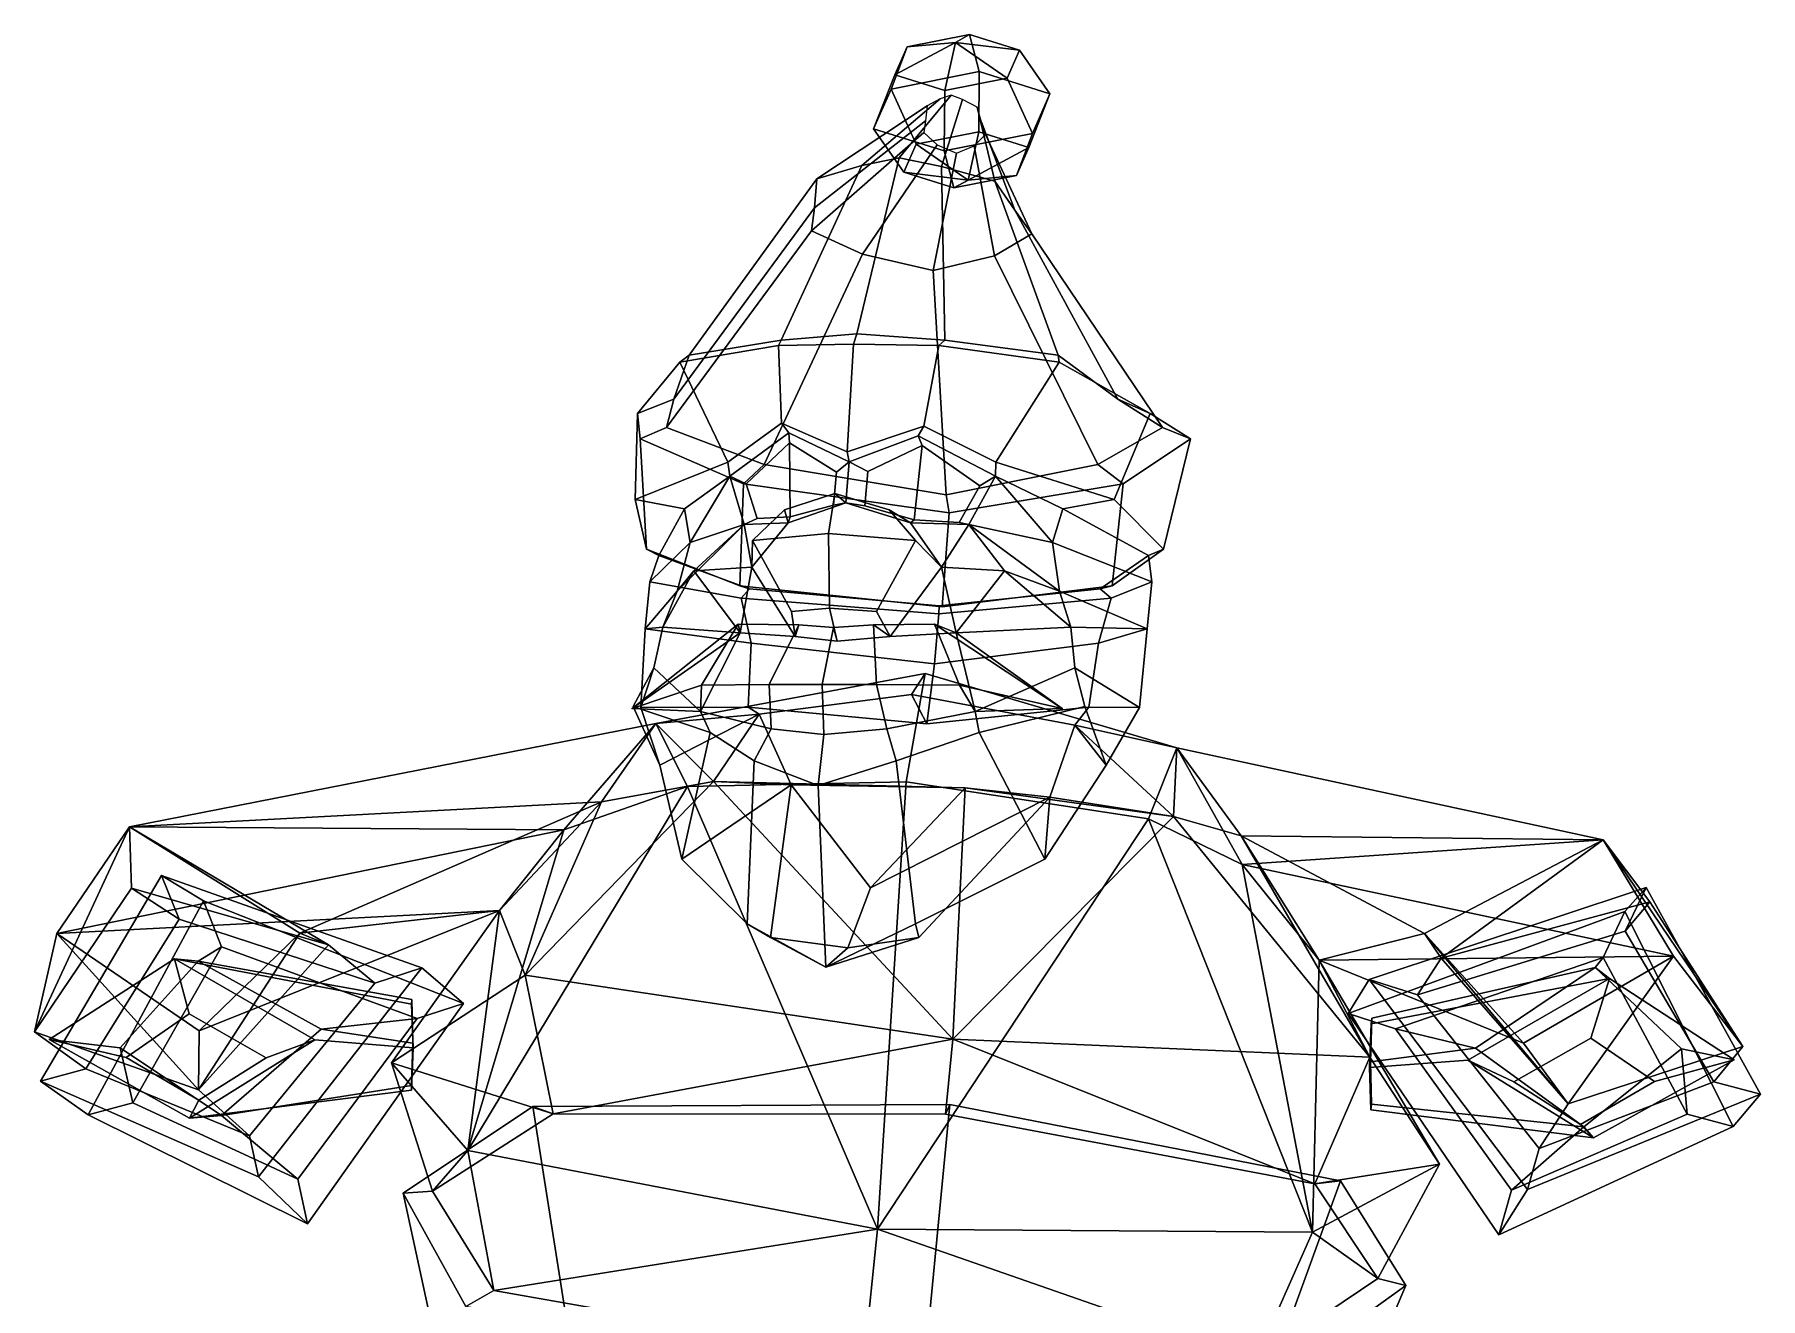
# Model space of a CAD drawing. Extents: x -206 to 215, y -173 to 299.
# Drawn here: x -206 to 215.5, y -10.1 to 298.6 of the extents above; entities that cross this region are included whole.
import ezdxf

# ---------------------------------------------------------------- set-up
doc = ezdxf.new("R2010")
doc.units = 0

msp = doc.modelspace()

# ---------------------------------------------------------------- linework, layer by layer
for p in [(-60.062359, 133.960968, 95.376274), (44.950264, 133.960968, 117.059937)]:
    msp.add_point(p)
for points in [[(-1.103835, 275.548523, -20.81641), (4.090324, 288.692261, -15.104901), (7.105083, 295.545013, -28.196531), (3.159694, 285.239868, -39.330841)], [(7.105083, 295.545013, -28.196531), (22.331316, 298.570801, -31.835062), (24.692844, 289.518921, -44.476433), (3.159694, 285.239868, -39.330841)], [(16.301786, 284.865234, -5.651749), (18.855621, 296.643158, -15.753325), (4.090324, 288.692261, -15.104901)], [(4.090324, 288.692261, -15.104901), (18.855621, 296.643158, -15.753325), (7.105083, 295.545013, -28.196531)], [(18.855621, 296.643158, -15.753325), (22.331316, 298.570801, -31.835062), (7.105083, 295.545013, -28.196531)], [(16.301786, 284.865234, -5.651749), (31.528038, 287.890991, -9.29022), (18.855621, 296.643158, -15.753325)], [(18.855621, 296.643158, -15.753325), (34.542797, 294.743744, -22.381851), (22.331316, 298.570801, -31.835062)], [(31.528038, 287.890991, -9.29022), (34.542797, 294.743744, -22.381851), (18.855621, 296.643158, -15.753325)], [(34.542797, 294.743744, -22.381851), (41.962475, 284.106689, -31.107645), (24.692844, 289.518921, -44.476433), (22.331316, 298.570801, -31.835062)], [(37.698944, 274.415344, -12.593213), (41.962475, 284.106689, -31.107645), (34.542797, 294.743744, -22.381851), (31.528038, 287.890991, -9.29022)], [(16.165806, 270.136292, -7.447649), (16.301786, 284.865234, -5.651749), (4.090324, 288.692261, -15.104901), (-1.103835, 275.548523, -20.81641)], [(9.330624, 271.764191, -42.633774), (3.159694, 285.239868, -39.330841), (24.692844, 289.518921, -44.476433), (24.556858, 274.789978, -46.272305)], [(16.165806, 270.136292, -7.447649), (37.698944, 274.415344, -12.593213), (31.528038, 287.890991, -9.29022), (16.301786, 284.865234, -5.651749)], [(36.768337, 270.962952, -36.819096), (24.556858, 274.789978, -46.272305), (24.692844, 289.518921, -44.476433), (41.962475, 284.106689, -31.107645)], [(15.17869, 282.825104, -14.150119), (11.979824, 281.15213, -15.952593), (-14.974508, 263.288788, 31.245565), (-3.971196, 266.567657, 39.145657)], [(17.79748, 283.77948, -12.938842), (15.17869, 282.825104, -14.150119), (-3.971196, 266.567657, 39.145657), (5.138237, 268.447601, 44.317417)], [(-1.103835, 275.548523, -20.81641), (3.159694, 285.239868, -39.330841), (9.330624, 271.764191, -42.633774), (6.315866, 264.911438, -29.542145)], [(17.79748, 283.77948, -12.938842), (5.138237, 268.447601, 44.317417), (15.454903, 266.324768, 43.202103), (20.613089, 282.666412, -12.998445)], [(20.613089, 282.666412, -12.998445), (15.454903, 266.324768, 43.202103), (28.526814, 262.744812, 40.329258), (24.149202, 280.796753, -13.373622)], [(37.698944, 274.415344, -12.593213), (33.753582, 264.110168, -23.727463), (36.768337, 270.962952, -36.819096), (41.962475, 284.106689, -31.107645)], [(11.979824, 281.15213, -15.952593), (11.571053, 277.525909, -18.355419), (-15.546906, 256.259064, 19.586868), (-14.974508, 263.288788, 31.245565)], [(24.149202, 280.796753, -13.373622), (28.526814, 262.744812, 40.329258), (33.359829, 255.647522, 29.799288), (25.252579, 277.126373, -15.455992)], [(11.571053, 277.525909, -18.355419), (11.158995, 274.603241, -20.311092), (-16.302912, 250.5923, 10.121017), (-15.546906, 256.259064, 19.586868)], [(11.158995, 274.603241, -20.311092), (14.458034, 271.638123, -21.43828), (-3.809126, 244.887405, 3.631129), (-16.302912, 250.5923, 10.121017)], [(16.165806, 270.136292, -7.447649), (-1.103835, 275.548523, -20.81641), (6.315866, 264.911438, -29.542145), (18.527328, 261.084412, -20.088991)], [(22.003002, 263.012024, -36.170681), (9.330624, 271.764191, -42.633774), (24.556858, 274.789978, -46.272305)], [(16.165806, 270.136292, -7.447649), (18.527328, 261.084412, -20.088991), (33.753582, 264.110168, -23.727463), (37.698944, 274.415344, -12.593213)], [(22.003002, 263.012024, -36.170681), (24.556858, 274.789978, -46.272305), (36.768337, 270.962952, -36.819096)], [(26.224937, 274.163239, -17.118271), (37.552639, 249.918854, 21.366819), (28.418392, 244.484406, 10.360691), (23.473593, 271.374878, -19.527676)], [(25.252579, 277.126373, -15.455992), (33.359829, 255.647522, 29.799288), (37.552639, 249.918854, 21.366819), (26.224937, 274.163239, -17.118271)], [(14.458034, 271.638123, -21.43828), (19.150309, 269.568481, -21.67429), (13.436284, 240.933685, 1.102445), (-3.809126, 244.887405, 3.631129)], [(6.315866, 264.911438, -29.542145), (9.330624, 271.764191, -42.633774), (22.003002, 263.012024, -36.170681)], [(23.473593, 271.374878, -19.527676), (28.418392, 244.484406, 10.360691), (13.436284, 240.933685, 1.102445), (19.150309, 269.568481, -21.67429)], [(33.753582, 264.110168, -23.727463), (22.003002, 263.012024, -36.170681), (36.768337, 270.962952, -36.819096)], [(-46.160301, 220.250748, 63.487545), (-23.639277, 223.906769, 81.164085), (-3.971196, 266.567657, 39.145657), (-14.974508, 263.288788, 31.245565)], [(-5.171712, 225.445618, 92.612656), (5.138237, 268.447601, 44.317417), (-3.971196, 266.567657, 39.145657), (-23.639277, 223.906769, 81.164085)], [(-5.171712, 225.445618, 92.612656), (16.320066, 223.906769, 89.415146), (15.454903, 266.324768, 43.202103), (5.138237, 268.447601, 44.317417)], [(44.000603, 220.250748, 82.104538), (28.526814, 262.744812, 40.329258), (15.454903, 266.324768, 43.202103), (16.320066, 223.906769, 89.415146)], [(-49.901867, 209.495712, 35.516666), (-46.160301, 220.250748, 63.487545), (-14.974508, 263.288788, 31.245565), (-15.546906, 256.259064, 19.586868)], [(18.527328, 261.084412, -20.088991), (6.315866, 264.911438, -29.542145), (22.003002, 263.012024, -36.170681)], [(18.527328, 261.084412, -20.088991), (22.003002, 263.012024, -36.170681), (33.753582, 264.110168, -23.727463)], [(58.514999, 209.495712, 57.903263), (33.359829, 255.647522, 29.799288), (28.526814, 262.744812, 40.329258), (44.000603, 220.250748, 82.104538)], [(-51.640835, 202.616379, 11.972565), (-49.901867, 209.495712, 35.516666), (-15.546906, 256.259064, 19.586868), (-16.302912, 250.5923, 10.121017)], [(69.43721, 202.616379, 36.973522), (37.552639, 249.918854, 21.366819), (33.359829, 255.647522, 29.799288), (58.514999, 209.495712, 57.903263)], [(-27.830935, 193.546753, -3.47288), (-51.640835, 202.616379, 11.972565), (-16.302912, 250.5923, 10.121017), (-3.809126, 244.887405, 3.631129)], [(53.692329, 193.546753, 13.360558), (28.418392, 244.484406, 10.360691), (37.552639, 249.918854, 21.366819), (69.43721, 202.616379, 36.973522)], [(16.65551, 186.172607, -13.095188), (-27.830935, 193.546753, -3.47288), (-3.809126, 244.887405, 3.631129), (13.436284, 240.933685, 1.102445)], [(16.65551, 186.172607, -13.095188), (13.436284, 240.933685, 1.102445), (28.418392, 244.484406, 10.360691), (53.692329, 193.546753, 13.360558)], [(-24.336498, 222.62999, 86.522194), (-23.639277, 223.906769, 81.164085), (-46.160301, 220.250748, 63.487545), (-48.459549, 218.534821, 68.288811)], [(-6.031757, 222.951645, 96.777802), (-5.171712, 225.445618, 92.612656), (-23.639277, 223.906769, 81.164085), (-24.336498, 222.62999, 86.522194)], [(-6.031757, 222.951645, 96.777802), (14.837998, 222.62999, 94.611191), (16.320066, 223.906769, 89.415146), (-5.171712, 225.445618, 92.612656)], [(14.837998, 222.62999, 94.611191), (44.210098, 218.534821, 87.423813), (44.000603, 220.250748, 82.104538), (16.320066, 223.906769, 89.415146)], [(-48.459549, 218.534821, 68.288811), (-46.160301, 220.250748, 63.487545), (-49.901867, 209.495712, 35.516666), (-58.71928, 205.973358, 35.909969)], [(-23.602606, 203.625137, 94.983734), (-24.336498, 222.62999, 86.522194), (-48.459549, 218.534821, 68.288811), (-36.710121, 194.145645, 82.290741)], [(-7.568007, 196.612991, 104.217758), (-6.031757, 222.951645, 96.777802), (-24.336498, 222.62999, 86.522194), (-23.602606, 203.625137, 94.983734)], [(-7.568007, 196.612991, 104.217758), (11.176261, 202.891907, 102.387329), (14.837998, 222.62999, 94.611191), (-6.031757, 222.951645, 96.777802)], [(11.176261, 202.891907, 102.387329), (28.756119, 194.145645, 95.808632), (44.210098, 218.534821, 87.423813), (14.837998, 222.62999, 94.611191)], [(44.210098, 218.534821, 87.423813), (66.455482, 205.973358, 61.756844), (58.514999, 209.495712, 57.903263), (44.000603, 220.250748, 82.104538)], [(-36.710121, 194.145645, 82.290741), (-48.459549, 218.534821, 68.288811), (-58.71928, 205.973358, 35.909969), (-59.351166, 184.981094, 59.603161)], [(28.756119, 194.145645, 95.808632), (57.651184, 184.981094, 83.762543), (66.455482, 205.973358, 61.756844), (44.210098, 218.534821, 87.423813)], [(-58.71928, 205.973358, 35.909969), (-49.901867, 209.495712, 35.516666), (-51.640835, 202.616379, 11.972565), (-58.067715, 199.831009, 9.681329)], [(66.455482, 205.973358, 61.756844), (76.245979, 199.831009, 37.415272), (69.43721, 202.616379, 36.973522), (58.514999, 209.495712, 57.903263)], [(-59.351166, 184.981094, 59.603161), (-58.71928, 205.973358, 35.909969), (-58.067715, 199.831009, 9.681329), (-56.550579, 172.830368, 22.723602)], [(-58.067715, 199.831009, 9.681329), (-51.640835, 202.616379, 11.972565), (-27.830935, 193.546753, -3.47288), (-32.872082, 188.855286, -7.245786)], [(-23.602606, 203.625137, 94.983734), (-36.710121, 194.145645, 82.290741), (-36.226948, 190.702927, 81.443085), (-21.837954, 201.245712, 94.435226)], [(-7.568007, 196.612991, 104.217758), (-23.602606, 203.625137, 94.983734), (-21.837954, 201.245712, 94.435226), (-7.072334, 194.173233, 101.817238)], [(-7.568007, 196.612991, 104.217758), (-7.072334, 194.173233, 101.817238), (9.77318, 200.512527, 101.184731), (11.176261, 202.891907, 102.387329)], [(11.176261, 202.891907, 102.387329), (9.77318, 200.512527, 101.184731), (28.648205, 190.702927, 94.838921), (28.756119, 194.145645, 95.808632)], [(76.245979, 199.831009, 37.415272), (59.815575, 188.855255, 11.892946), (53.692329, 193.546753, 13.360558), (69.43721, 202.616379, 36.973522)], [(57.651184, 184.981094, 83.762543), (69.687073, 172.830368, 48.789951), (76.245979, 199.831009, 37.415272), (66.455482, 205.973358, 61.756844)], [(-56.550579, 172.830368, 22.723602), (-58.067715, 199.831009, 9.681329), (-32.872082, 188.855286, -7.245786), (-33.758224, 163.911469, 1.610353)], [(-21.674376, 198.879166, 92.323357), (-21.837954, 201.245712, 94.435226), (-36.226948, 190.702927, 81.443085), (-32.207924, 188.865799, 82.477997)], [(-21.460684, 180.728638, 95.873611), (-21.674376, 198.879166, 92.323357), (-32.207924, 188.865799, 82.477997), (-29.562433, 180.324768, 88.769249)], [(-21.674376, 198.879166, 92.323357), (-10.192539, 191.677094, 98.650627), (-7.072334, 194.173233, 101.817238), (-21.837954, 201.245712, 94.435226)], [(-10.192539, 191.677094, 98.650627), (-21.674376, 198.879166, 92.323357), (-21.460684, 180.728638, 95.873611), (-10.859379, 183.605865, 101.880096)], [(10.756463, 198.198486, 99.00692), (9.77318, 200.512527, 101.184731), (-7.072334, 194.173233, 101.817238), (-2.525337, 191.829712, 100.384193)], [(-2.525337, 191.829712, 100.384193), (-3.253143, 183.455521, 103.908913), (8.82322, 180.017578, 101.655006), (10.756463, 198.198486, 99.00692)], [(8.82322, 180.017578, 101.655006), (19.797422, 179.375717, 97.258919), (24.817883, 188.358521, 91.676338), (10.756463, 198.198486, 99.00692)], [(10.756463, 198.198486, 99.00692), (24.817883, 188.358521, 91.676338), (28.648205, 190.702927, 94.838921), (9.77318, 200.512527, 101.184731)], [(69.687073, 172.830368, 48.789951), (57.12146, 163.911469, 20.375763), (59.815575, 188.855255, 11.892946), (76.245979, 199.831009, 37.415272)], [(-47.315289, 182.694824, 63.337322), (-36.226948, 190.702927, 81.443085), (-36.710121, 194.145645, 82.290741), (-59.351166, 184.981094, 59.603161)], [(-10.859379, 183.605865, 101.880096), (-7.897961, 184.169357, 105.815689), (-7.072334, 194.173233, 101.817238), (-10.192539, 191.677094, 98.650627)], [(-3.253143, 183.455521, 103.908913), (-2.525337, 191.829712, 100.384193), (-7.072334, 194.173233, 101.817238), (-7.897961, 184.169357, 105.815689)], [(45.120617, 182.694824, 82.424072), (57.651184, 184.981094, 83.762543), (28.756119, 194.145645, 95.808632), (28.648205, 190.702927, 94.838921)], [(-45.902199, 174.515717, 66.551414), (-36.226948, 190.702927, 81.443085), (-47.315289, 182.694824, 63.337322)], [(-32.729187, 178.899612, 89.63945), (-36.226948, 190.702927, 81.443085), (-45.902199, 174.515717, 66.551414)], [(-29.562433, 180.324768, 88.769249), (-32.207924, 188.865799, 82.477997), (-36.226948, 190.702927, 81.443085), (-32.729187, 178.899612, 89.63945)], [(-32.872082, 188.855286, -7.245786), (-27.830935, 193.546753, -3.47288), (16.65551, 186.172607, -13.095188), (17.374432, 181.769821, -16.57688)], [(59.815575, 188.855255, 11.892946), (17.374432, 181.769821, -16.57688), (16.65551, 186.172607, -13.095188), (53.692329, 193.546753, 13.360558)], [(19.797422, 179.375717, 97.258919), (22.190054, 178.899612, 100.979523), (28.648205, 190.702927, 94.838921), (24.817883, 188.358521, 91.676338)], [(22.190054, 178.899612, 100.979523), (42.550041, 174.515717, 84.815598), (28.648205, 190.702927, 94.838921)], [(42.550041, 174.515717, 84.815598), (45.120617, 182.694824, 82.424072), (28.648205, 190.702927, 94.838921)], [(-33.758224, 163.911469, 1.610353), (-32.872082, 188.855286, -7.245786), (17.374432, 181.769821, -16.57688), (15.643993, 158.789398, -8.196482)], [(-12.083947, 176.73587, 127.405457), (-10.608743, 186.450287, 120.261139), (-22.833273, 182.466919, 115.108994), (-30.685816, 174.984665, 117.061356)], [(-10.608743, 186.450287, 120.261139), (-7.897961, 184.169357, 105.815689), (-21.988556, 179.282776, 98.597755), (-22.833273, 182.466919, 115.108994)], [(-12.083947, 176.73587, 127.405457), (9.093687, 174.984665, 125.275276), (2.656674, 182.466919, 120.37233), (-10.608743, 186.450287, 120.261139)], [(-10.608743, 186.450287, 120.261139), (2.656674, 182.466919, 120.37233), (7.899135, 179.282776, 104.76915), (-7.897961, 184.169357, 105.815689)], [(57.12146, 163.911469, 20.375763), (15.643993, 158.789398, -8.196482), (17.374432, 181.769821, -16.57688), (59.815575, 188.855255, 11.892946)], [(-59.351166, 184.981094, 59.603161), (-56.550579, 172.830368, 22.723602), (-53.572849, 171.307388, 25.155169), (-47.315289, 182.694824, 63.337322)], [(-47.315289, 182.694824, 63.337322), (-53.572849, 171.307388, 25.155169), (-55.737473, 164.872406, 27.968422), (-45.902199, 174.515717, 66.551414)], [(-30.685816, 174.984665, 117.061356), (-22.833273, 182.466919, 115.108994), (-21.988556, 179.282776, 98.597755), (-30.859789, 168.439377, 99.970062)], [(-21.460684, 180.728638, 95.873611), (-21.988556, 179.282776, 98.597755), (-7.897961, 184.169357, 105.815689), (-10.859379, 183.605865, 101.880096)], [(8.82322, 180.017578, 101.655006), (-3.253143, 183.455521, 103.908913), (-7.897961, 184.169357, 105.815689), (7.899135, 179.282776, 104.76915)], [(9.093687, 174.984665, 125.275276), (15.501274, 168.439377, 109.542984), (7.899135, 179.282776, 104.76915), (2.656674, 182.466919, 120.37233)], [(45.120617, 182.694824, 82.424072), (42.550041, 174.515717, 84.815598), (66.863068, 164.872406, 53.283756), (65.989784, 171.307388, 49.843216)], [(57.651184, 184.981094, 83.762543), (45.120617, 182.694824, 82.424072), (65.989784, 171.307388, 49.843216), (69.687073, 172.830368, 48.789951)], [(-49.051167, 162.583984, 69.35289), (-32.729187, 178.899612, 89.63945), (-45.902199, 174.515717, 66.551414)], [(-45.030811, 167.553787, 94.002846), (-32.729187, 178.899612, 89.63945), (-49.051167, 162.583984, 69.35289)], [(-45.030811, 167.553787, 94.002846), (-30.859789, 168.439377, 99.970062), (-32.729187, 178.899612, 89.63945)], [(-21.460684, 180.728638, 95.873611), (-29.562433, 180.324768, 88.769249), (-32.729187, 178.899612, 89.63945), (-21.988556, 179.282776, 98.597755)], [(-30.859789, 168.439377, 99.970062), (-21.988556, 179.282776, 98.597755), (-32.729187, 178.899612, 89.63945)], [(8.82322, 180.017578, 101.655006), (7.899135, 179.282776, 104.76915), (22.190054, 178.899612, 100.979523), (19.797422, 179.375717, 97.258919)], [(15.501274, 168.439377, 109.542984), (22.190054, 178.899612, 100.979523), (7.899135, 179.282776, 104.76915)], [(30.876833, 167.553787, 109.676735), (22.190054, 178.899612, 100.979523), (15.501274, 168.439377, 109.542984)], [(30.876833, 167.553787, 109.676735), (44.331856, 162.583954, 88.635201), (22.190054, 178.899612, 100.979523)], [(44.331856, 162.583954, 88.635201), (42.550041, 174.515717, 84.815598), (22.190054, 178.899612, 100.979523)], [(-45.902199, 174.515717, 66.551414), (-55.737473, 164.872406, 27.968422), (-56.917103, 153.427704, 33.570259), (-49.051167, 162.583984, 69.35289)], [(-56.550579, 172.830368, 22.723602), (-33.758224, 163.911469, 1.610353), (-31.414867, 163.154465, 3.446383), (-53.572849, 171.307388, 25.155169)], [(-21.164627, 157.679398, 118.998581), (-30.685816, 174.984665, 117.061356), (-30.859789, 168.439377, 99.970062), (-20.219717, 151.500381, 107.030106)], [(-11.87124, 158.492233, 126.37532), (-12.083947, 176.73587, 127.405457), (-30.685816, 174.984665, 117.061356), (-21.164627, 157.679398, 118.998581)], [(-11.87124, 158.492233, 126.37532), (-0.416103, 157.679398, 123.28286), (9.093687, 174.984665, 125.275276), (-12.083947, 176.73587, 127.405457)], [(-0.416103, 157.679398, 123.28286), (2.935033, 151.500381, 111.811249), (15.501274, 168.439377, 109.542984), (9.093687, 174.984665, 125.275276)], [(42.550041, 174.515717, 84.815598), (44.331856, 162.583954, 88.635201), (65.727432, 153.427704, 58.89468), (66.863068, 164.872406, 53.283756)], [(69.687073, 172.830368, 48.789951), (65.989784, 171.307388, 49.843216), (54.242531, 163.154465, 21.133463), (57.12146, 163.911469, 20.375763)], [(-55.737473, 164.872406, 27.968422), (-53.572849, 171.307388, 25.155169), (-31.414867, 163.154465, 3.446383), (-33.405441, 160.886337, 1.297571)], [(66.863068, 164.872406, 53.283756), (56.921406, 160.886337, 19.94883), (54.242531, 163.154465, 21.133463), (65.989784, 171.307388, 49.843216)], [(-56.917103, 153.427704, 33.570259), (-55.737473, 164.872406, 27.968422), (-33.405441, 160.886337, 1.297571), (-30.97312, 149.900009, 3.511589)], [(-52.553955, 153.799408, 70.685005), (-45.030811, 167.553787, 94.002846), (-49.051167, 162.583984, 69.35289)], [(-33.657608, 152.427856, 97.535942), (-45.030811, 167.553787, 94.002846), (-52.553955, 153.799408, 70.685005)], [(-33.657608, 152.427856, 97.535942), (-30.859789, 168.439377, 99.970062), (-45.030811, 167.553787, 94.002846)], [(-20.219717, 151.500381, 107.030106), (-30.859789, 168.439377, 99.970062), (-33.657608, 152.427856, 97.535942)], [(2.935033, 151.500381, 111.811249), (19.034386, 152.427856, 108.416122), (15.501274, 168.439377, 109.542984)], [(19.034386, 152.427856, 108.416122), (30.876833, 167.553787, 109.676735), (15.501274, 168.439377, 109.542984)], [(19.034386, 152.427856, 108.416122), (47.020531, 153.799408, 91.245773), (30.876833, 167.553787, 109.676735)], [(47.020531, 153.799408, 91.245773), (44.331856, 162.583954, 88.635201), (30.876833, 167.553787, 109.676735)], [(65.727432, 153.427704, 58.89468), (53.811077, 149.900009, 21.018366), (56.921406, 160.886337, 19.94883), (66.863068, 164.872406, 53.283756)], [(-49.051167, 162.583984, 69.35289), (-56.917103, 153.427704, 33.570259), (-52.553955, 153.799408, 70.685005)], [(-33.758224, 163.911469, 1.610353), (15.643993, 158.789398, -8.196482), (14.873198, 158.997177, -4.463572), (-31.414867, 163.154465, 3.446383)], [(-33.405441, 160.886337, 1.297571), (-31.414867, 163.154465, 3.446383), (14.873198, 158.997177, -4.463572), (14.788049, 157.110489, -4.051202)], [(-30.97312, 149.900009, 3.511589), (-33.405441, 160.886337, 1.297571), (14.788049, 157.110489, -4.051202), (13.738036, 144.869278, 1.033941)], [(53.811077, 149.900009, 21.018366), (13.738036, 144.869278, 1.033941), (14.788049, 157.110489, -4.051202), (56.921406, 160.886337, 19.94883)], [(56.921406, 160.886337, 19.94883), (14.788049, 157.110489, -4.051202), (14.873198, 158.997177, -4.463572), (54.242531, 163.154465, 21.133463)], [(57.12146, 163.911469, 20.375763), (54.242531, 163.154465, 21.133463), (14.873198, 158.997177, -4.463572), (15.643993, 158.789398, -8.196482)], [(44.331856, 162.583954, 88.635201), (47.020531, 153.799408, 91.245773), (65.727432, 153.427704, 58.89468)], [(-11.87124, 158.492233, 126.37532), (-21.164627, 157.679398, 118.998581), (-20.219717, 151.500381, 107.030106), (-9.985465, 150.425323, 115.925339)], [(-11.87124, 158.492233, 126.37532), (-9.985465, 150.425323, 115.925339), (2.935033, 151.500381, 111.811249), (-0.416103, 157.679398, 123.28286)], [(-43.123825, 139.689255, 117.322929), (-34.163258, 154.581375, 112.048248), (-60.062359, 133.960968, 95.376274)], [(-34.163258, 154.581375, 112.048248), (-33.657608, 152.427856, 97.535942), (-60.062359, 133.960968, 95.376274)], [(-60.062359, 133.960968, 95.376274), (-33.657608, 152.427856, 97.535942), (-43.348202, 133.252808, 108.228355)], [(-54.806953, 143.918564, 73.40963), (-52.553955, 153.799408, 70.685005), (-56.917103, 153.427704, 33.570259), (-57.925617, 134.190704, 40.679066)], [(-57.925617, 134.190704, 40.679066), (-56.917103, 153.427704, 33.570259), (-30.97312, 149.900009, 3.511589), (-31.738953, 134.282394, 11.261958)], [(-54.806953, 143.918564, 73.40963), (-43.348202, 133.252808, 108.228355), (-33.657608, 152.427856, 97.535942), (-52.553955, 153.799408, 70.685005)], [(-19.361584, 154.372025, 115.295776), (-34.163258, 154.581375, 112.048248), (-43.123825, 139.689255, 117.322929), (-26.59766, 139.831314, 130.14563)], [(-34.163258, 154.581375, 112.048248), (-19.361584, 154.372025, 115.295776), (-20.219717, 151.500381, 107.030106), (-33.657608, 152.427856, 97.535942)], [(-26.59766, 139.831314, 130.14563), (-13.629686, 139.814728, 133.574066), (-10.874377, 153.764069, 120.230278), (-19.361584, 154.372025, 115.295776)], [(-10.874377, 153.764069, 120.230278), (-9.985465, 150.425323, 115.925339), (-20.219717, 151.500381, 107.030106), (-19.361584, 154.372025, 115.295776)], [(-0.364365, 139.831314, 135.562454), (-1.12682, 154.372025, 119.060997), (-10.874377, 153.764069, 120.230278), (-13.629686, 139.814728, 133.574066)], [(-10.874377, 153.764069, 120.230278), (-1.12682, 154.372025, 119.060997), (2.935033, 151.500381, 111.811249), (-9.985465, 150.425323, 115.925339)], [(-1.12682, 154.372025, 119.060997), (-0.364365, 139.831314, 135.562454), (19.889071, 139.689255, 130.334229), (13.75058, 154.581345, 121.941803)], [(13.75058, 154.581345, 121.941803), (19.034386, 152.427856, 108.416122), (2.935033, 151.500381, 111.811249), (-1.12682, 154.372025, 119.060997)], [(19.889071, 139.689255, 130.334229), (44.950264, 133.960968, 117.059937), (13.75058, 154.581345, 121.941803)], [(13.75058, 154.581345, 121.941803), (44.950264, 133.960968, 117.059937), (19.034386, 152.427856, 108.416122)], [(48.010082, 143.918564, 94.639931), (47.020531, 153.799408, 91.245773), (19.034386, 152.427856, 108.416122), (23.697317, 133.252808, 122.072342)], [(44.950264, 133.960968, 117.059937), (23.697317, 133.252808, 122.072342), (19.034386, 152.427856, 108.416122)], [(48.010082, 143.918564, 94.639931), (63.837765, 134.190704, 65.821533), (65.727432, 153.427704, 58.89468), (47.020531, 153.799408, 91.245773)], [(63.837765, 134.190704, 65.821533), (51.444473, 134.282394, 28.438196), (53.811077, 149.900009, 21.018366), (65.727432, 153.427704, 58.89468)], [(-31.738953, 134.282394, 11.261958), (-30.97312, 149.900009, 3.511589), (13.738036, 144.869278, 1.033941), (11.900088, 130.195526, 9.934997)], [(51.444473, 134.282394, 28.438196), (11.900088, 130.195526, 9.934997), (13.738036, 144.869278, 1.033941), (53.811077, 149.900009, 21.018366)], [(-54.806953, 143.918564, 73.40963), (-59.817806, 134.475555, 78.69487), (-41.020695, 128.110947, 100.439369), (-43.348202, 133.252808, 108.228355)], [(-53.268208, 120.117325, 50.3881), (-59.817806, 134.475555, 78.69487), (-54.806953, 143.918564, 73.40963), (-57.925617, 134.190704, 40.679066)], [(48.010082, 143.918564, 94.639931), (23.697317, 133.252808, 122.072342), (24.645269, 128.110947, 113.998489), (50.517715, 134.475555, 101.477646)], [(55.71566, 120.117325, 72.891777), (63.837765, 134.190704, 65.821533), (48.010082, 143.918564, 94.639931), (50.517715, 134.475555, 101.477646)], [(-43.348202, 133.252808, 108.228355), (-43.123825, 139.689255, 117.322929), (-60.062359, 133.960968, 95.376274)], [(11.451635, 142.512634, -20.300909), (6.819318, 116.062187, -67.068848), (-46.553032, 114.903343, -60.154476), (-54.272449, 130.326874, -15.449653)], [(11.451635, 142.512634, -20.300909), (-54.272449, 130.326874, -15.449653), (-29.010189, 132.576859, 19.600515), (8.164115, 137.361618, -0.267391)], [(-26.59766, 139.831314, 130.14563), (-43.123825, 139.689255, 117.322929), (-43.348202, 133.252808, 108.228355), (-26.122515, 128.95105, 122.737976)], [(-13.629686, 139.814728, 133.574066), (-26.59766, 139.831314, 130.14563), (-26.122515, 128.95105, 122.737976), (-13.257278, 127.602776, 131.770523)], [(-13.629686, 139.814728, 133.574066), (-13.257278, 127.602776, 131.770523), (2.133412, 128.95105, 128.572433), (-0.364365, 139.831314, 135.562454)], [(-0.364365, 139.831314, 135.562454), (2.133412, 128.95105, 128.572433), (23.697317, 133.252808, 122.072342), (19.889071, 139.689255, 130.334229)], [(11.451635, 142.512634, -20.300909), (72.950661, 124.371605, -20.301432), (66.064995, 107.028473, -64.93988), (6.819318, 116.062187, -67.068848)], [(8.164115, 137.361618, -0.267391), (48.013908, 129.901566, 23.784573), (72.950661, 124.371605, -20.301432), (11.451635, 142.512634, -20.300909)], [(23.697317, 133.252808, 122.072342), (44.950264, 133.960968, 117.059937), (19.889071, 139.689255, 130.334229)], [(-29.010189, 132.576859, 19.600515), (-31.738953, 134.282394, 11.261958), (11.900088, 130.195526, 9.934997), (8.164115, 137.361618, -0.267391)], [(48.013908, 129.901566, 23.784573), (8.164115, 137.361618, -0.267391), (11.900088, 130.195526, 9.934997), (51.444473, 134.282394, 28.438196)], [(-41.020695, 128.110947, 100.439369), (-59.817806, 134.475555, 78.69487), (-53.268208, 120.117325, 50.3881), (-47.927258, 97.130219, 75.902878)], [(-53.268208, 120.117325, 50.3881), (-57.925617, 134.190704, 40.679066), (-31.738953, 134.282394, 11.261958), (-29.010189, 132.576859, 19.600515)], [(-54.272449, 130.326874, -15.449653), (-40.201424, 116.090378, 37.463818), (-29.010189, 132.576859, 19.600515)], [(-47.927258, 97.130219, 75.902878), (-53.268208, 120.117325, 50.3881), (-29.010189, 132.576859, 19.600515), (-21.251364, 115.336571, 49.13512)], [(-30.246511, 121.144798, 126.486038), (-26.122515, 128.95105, 122.737976), (-43.348202, 133.252808, 108.228355), (-41.020695, 128.110947, 100.439369)], [(-40.201424, 116.090378, 37.463818), (-21.251364, 115.336571, 49.13512), (-29.010189, 132.576859, 19.600515)], [(4.435567, 121.144798, 133.647415), (24.645269, 128.110947, 113.998489), (23.697317, 133.252808, 122.072342), (2.133412, 128.95105, 128.572433)], [(24.645269, 128.110947, 113.998489), (40.705502, 97.130219, 94.20433), (55.71566, 120.117325, 72.891777), (50.517715, 134.475555, 101.477646)], [(55.71566, 120.117325, 72.891777), (48.013908, 129.901566, 23.784573), (51.444473, 134.282394, 28.438196), (63.837765, 134.190704, 65.821533)], [(-67.520851, 111.132973, 27.88271), (-54.272449, 130.326874, -15.449653), (-182.848984, 105.036186, 15.703844)], [(-76.75045, 104.324982, -45.769737), (-182.848984, 105.036186, 15.703844), (-54.272449, 130.326874, -15.449653)], [(-76.75045, 104.324982, -45.769737), (-54.272449, 130.326874, -15.449653), (-46.553032, 114.903343, -60.154476)], [(-67.520851, 111.132973, 27.88271), (-40.201424, 116.090378, 37.463818), (-54.272449, 130.326874, -15.449653)], [(-31.97464, 81.329468, 118.616631), (-30.246511, 121.144798, 126.486038), (-41.020695, 128.110947, 100.439369), (-47.927258, 97.130219, 75.902878)], [(-14.641448, 115.132561, 138.473953), (-13.257278, 127.602776, 131.770523), (-26.122515, 128.95105, 122.737976), (-30.246511, 121.144798, 126.486038)], [(-14.641448, 115.132561, 138.473953), (4.435567, 121.144798, 133.647415), (2.133412, 128.95105, 128.572433), (-13.257278, 127.602776, 131.770523)], [(9.139313, 81.329468, 127.106094), (40.705502, 97.130219, 94.20433), (24.645269, 128.110947, 113.998489), (4.435567, 121.144798, 133.647415)], [(40.705502, 97.130219, 94.20433), (41.953259, 112.288971, 53.901447), (48.013908, 129.901566, 23.784573), (55.71566, 120.117325, 72.891777)], [(72.091743, 107.574677, 32.290573), (48.013908, 129.901566, 23.784573), (41.953259, 112.288971, 53.901447)], [(72.950661, 124.371605, -20.301432), (48.013908, 129.901566, 23.784573), (72.091743, 107.574677, 32.290573)], [(88.932411, 95.887062, -50.349277), (66.064995, 107.028473, -64.93988), (72.950661, 124.371605, -20.301432)], [(88.693268, 102.841606, 24.160711), (72.950661, 124.371605, -20.301432), (72.091743, 107.574677, 32.290573)], [(88.693268, 102.841606, 24.160711), (177.057587, 101.854706, 25.36677), (72.950661, 124.371605, -20.301432)], [(88.932411, 95.887062, -50.349277), (72.950661, 124.371605, -20.301432), (177.057587, 101.854706, 25.36677)], [(-12.752324, 70.760757, 129.325043), (-14.641448, 115.132561, 138.473953), (-30.246511, 121.144798, 126.486038), (-31.97464, 81.329468, 118.616631)], [(-12.752324, 70.760757, 129.325043), (9.139313, 81.329468, 127.106094), (4.435567, 121.144798, 133.647415), (-14.641448, 115.132561, 138.473953)], [(-100.195801, 26.021381, -72.218765), (-46.553032, 114.903343, -60.154476), (-0.168437, 6.823609, -112.516411)], [(-100.195801, 26.021381, -72.218765), (-76.75045, 104.324982, -45.769737), (-46.553032, 114.903343, -60.154476)], [(18.27179, 53.175098, 108.66777), (-40.201424, 116.090378, 37.463818), (-86.183464, 68.785522, 81.003471)], [(-86.183464, 68.785522, 81.003471), (-40.201424, 116.090378, 37.463818), (-67.520851, 111.132973, 27.88271)], [(-31.97464, 81.329468, 118.616631), (-47.927258, 97.130219, 75.902878), (-21.251364, 115.336571, 49.13512), (-26.293625, 78.04567, 103.436264)], [(-0.168437, 6.823609, -112.516411), (-46.553032, 114.903343, -60.154476), (6.819318, 116.062187, -67.068848)], [(21.220606, 114.555664, 36.211769), (-21.251364, 115.336571, 49.13512), (-40.201424, 116.090378, 37.463818)], [(18.27179, 53.175098, 108.66777), (21.220606, 114.555664, 36.211769), (-40.201424, 116.090378, 37.463818)], [(-26.293625, 78.04567, 103.436264), (-21.251364, 115.336571, 49.13512), (-1.846305, 90.191032, 76.507896), (-7.403558, 75.505135, 103.42131)], [(-1.846305, 90.191032, 76.507896), (-21.251364, 115.336571, 49.13512), (21.220606, 114.555664, 36.211769)], [(-1.846305, 90.191032, 76.507896), (21.220606, 114.555664, 36.211769), (41.953259, 112.288971, 53.901447)], [(-0.168437, 6.823609, -112.516411), (6.819318, 116.062187, -67.068848), (66.064995, 107.028473, -64.93988)], [(18.27179, 53.175098, 108.66777), (72.091743, 107.574677, 32.290573), (21.220606, 114.555664, 36.211769)], [(21.220606, 114.555664, 36.211769), (72.091743, 107.574677, 32.290573), (41.953259, 112.288971, 53.901447)], [(-67.520851, 111.132973, 27.88271), (-182.848984, 105.036186, 15.703844), (-141.222092, 79.082893, 36.239796)], [(-92.486107, 84.585159, -10.794438), (-67.520851, 111.132973, 27.88271), (-141.222092, 79.082893, 36.239796)], [(-86.183464, 68.785522, 81.003471), (-67.520851, 111.132973, 27.88271), (-92.486107, 84.585159, -10.794438)], [(9.935638, 78.04567, 110.917114), (-7.403558, 75.505135, 103.42131), (-1.846305, 90.191032, 76.507896), (41.953259, 112.288971, 53.901447)], [(9.139313, 81.329468, 127.106094), (9.935638, 78.04567, 110.917114), (41.953259, 112.288971, 53.901447), (40.705502, 97.130219, 94.20433)], [(106.03878, 6.057258, -84.394287), (-0.168437, 6.823609, -112.516411), (66.064995, 107.028473, -64.93988)], [(18.27179, 53.175098, 108.66777), (120.051109, 48.821384, 68.827965), (72.091743, 107.574677, 32.290573)], [(106.03878, 6.057258, -84.394287), (66.064995, 107.028473, -64.93988), (88.932411, 95.887062, -50.349277)], [(120.051109, 48.821384, 68.827965), (88.693268, 102.841606, 24.160711), (72.091743, 107.574677, 32.290573)], [(-206.005096, 54.962326, 65.241577), (-182.317993, 90.057907, 68.192116), (-182.848984, 105.036186, 15.703844)], [(-206.005096, 54.962326, 65.241577), (-182.848984, 105.036186, 15.703844), (-200.596542, 78.99794, -13.96392)], [(-76.75045, 104.324982, -45.769737), (-200.596542, 78.99794, -13.96392), (-182.848984, 105.036186, 15.703844)], [(-92.486107, 84.585159, -10.794438), (-200.596542, 78.99794, -13.96392), (-76.75045, 104.324982, -45.769737)], [(-134.231415, 76.249268, 46.754246), (-141.222092, 79.082893, 36.239796), (-182.848984, 105.036186, 15.703844)], [(-134.231415, 76.249268, 46.754246), (-182.848984, 105.036186, 15.703844), (-182.317993, 90.057907, 68.192116)], [(-100.195801, 26.021381, -72.218765), (-92.486107, 84.585159, -10.794438), (-76.75045, 104.324982, -45.769737)], [(120.051109, 48.821384, 68.827965), (107.665131, 72.470039, -14.961913), (88.693268, 102.841606, 24.160711)], [(107.665131, 72.470039, -14.961913), (133.388321, 78.976067, 46.678074), (88.693268, 102.841606, 24.160711)], [(88.693268, 102.841606, 24.160711), (133.388321, 78.976067, 46.678074), (177.057587, 101.854706, 25.36677)], [(88.932411, 95.887062, -50.349277), (177.057587, 101.854706, 25.36677), (194.199493, 73.450592, -2.228921)], [(137.470276, 73.012039, 62.604847), (177.057587, 101.854706, 25.36677), (133.388321, 78.976067, 46.678074)], [(137.470276, 73.012039, 62.604847), (188.443588, 86.696503, 75.936096), (177.057587, 101.854706, 25.36677)], [(211.141708, 51.418919, 69.675377), (194.199493, 73.450592, -2.228921), (177.057587, 101.854706, 25.36677)], [(211.141708, 51.418919, 69.675377), (177.057587, 101.854706, 25.36677), (188.443588, 86.696503, 75.936096)], [(-192.888275, 34.694771, 132.623688), (-164.744873, 86.948921, 138.634186), (-175.00322, 93.17588, 107.591011), (-204.552872, 42.962002, 101.836082)], [(-204.552872, 42.962002, 101.836082), (-175.00322, 93.17588, 107.591011), (-170.717987, 82.504555, 102.636246), (-193.472626, 45.935806, 98.88134)], [(-111.444023, 70.576614, 77.853264), (-175.00322, 93.17588, 107.591011), (-164.744873, 86.948921, 138.634186), (-101.276222, 61.865456, 109.026421)], [(-111.444023, 70.576614, 77.853264), (-122.935616, 66.855965, 80.712532), (-170.717987, 82.504555, 102.636246), (-175.00322, 93.17588, 107.591011)], [(106.03878, 6.057258, -84.394287), (88.932411, 95.887062, -50.349277), (107.665131, 72.470039, -14.961913)], [(107.665131, 72.470039, -14.961913), (88.932411, 95.887062, -50.349277), (194.199493, 73.450592, -2.228921)], [(-193.472626, 45.935806, 98.88134), (-170.717987, 82.504555, 102.636246), (-182.317993, 90.057907, 68.192116), (-206.005096, 54.962326, 65.241577)], [(-182.317993, 90.057907, 68.192116), (-170.717987, 82.504555, 102.636246), (-122.935616, 66.855965, 80.712532), (-134.231415, 76.249268, 46.754246)], [(119.898178, 67.777031, 97.00499), (114.77726, 59.420471, 129.50412), (182.307312, 84.351563, 148.311859), (187.523117, 90.224709, 115.956818)], [(119.898178, 67.777031, 97.00499), (187.523117, 90.224709, 115.956818), (182.437378, 79.537231, 111.878387), (131.675659, 64.006477, 98.041397)], [(208.811615, 31.858973, 138.528976), (215.468918, 39.765236, 106.177292), (187.523117, 90.224709, 115.956818), (182.307312, 84.351563, 148.311859)], [(215.468918, 39.765236, 106.177292), (204.077728, 42.785408, 104.990112), (182.437378, 79.537231, 111.878387), (187.523117, 90.224709, 115.956818)], [(-165.815033, 55.244671, 2.029486), (-200.596542, 78.99794, -13.96392), (-92.486107, 84.585159, -10.794438)], [(-192.888275, 34.694771, 132.623688), (-181.981094, 37.658985, 129.726959), (-160.335968, 75.744263, 133.463776), (-164.744873, 86.948921, 138.634186)], [(-165.815033, 55.244671, 2.029486), (-92.486107, 84.585159, -10.794438), (-141.222092, 79.082893, 36.239796)], [(-101.276222, 61.865456, 109.026421), (-164.744873, 86.948921, 138.634186), (-160.335968, 75.744263, 133.463776), (-112.578018, 58.242851, 111.850235)], [(-86.183464, 68.785522, 81.003471), (-92.486107, 84.585159, -10.794438), (-118.829369, 47.421597, -2.696663)], [(-118.829369, 47.421597, -2.696663), (-92.486107, 84.585159, -10.794438), (-100.195801, 26.021381, -72.218765)], [(114.77726, 59.420471, 129.50412), (126.362312, 55.748875, 130.534607), (177.061859, 73.129616, 144.046738), (182.307312, 84.351563, 148.311859)], [(188.443588, 86.696503, 75.936096), (137.470276, 73.012039, 62.604847), (131.675659, 64.006477, 98.041397), (182.437378, 79.537231, 111.878387)], [(208.811615, 31.858973, 138.528976), (182.307312, 84.351563, 148.311859), (177.061859, 73.129616, 144.046738), (197.600464, 34.868954, 137.371613)], [(204.077728, 42.785408, 104.990112), (211.141708, 51.418919, 69.675377), (188.443588, 86.696503, 75.936096), (182.437378, 79.537231, 111.878387)], [(-12.752324, 70.760757, 129.325043), (-31.97464, 81.329468, 118.616631), (-26.293625, 78.04567, 103.436264)], [(-12.752324, 70.760757, 129.325043), (9.935638, 78.04567, 110.917114), (9.139313, 81.329468, 127.106094)], [(-165.936462, 40.84042, 46.534786), (-206.005096, 54.962326, 65.241577), (-200.596542, 78.99794, -13.96392)], [(-165.936462, 40.84042, 46.534786), (-200.596542, 78.99794, -13.96392), (-165.815033, 55.244671, 2.029486)], [(-165.936462, 40.84042, 46.534786), (-165.815033, 55.244671, 2.029486), (-141.222092, 79.082893, 36.239796)], [(-165.936462, 40.84042, 46.534786), (-141.222092, 79.082893, 36.239796), (-134.231415, 76.249268, 46.754246)], [(-134.231415, 76.249268, 46.754246), (-122.935616, 66.855965, 80.712532), (-153.478165, 29.576141, 79.479126), (-165.936462, 40.84042, 46.534786)], [(-12.752324, 70.760757, 129.325043), (-26.293625, 78.04567, 103.436264), (-7.403558, 75.505135, 103.42131)], [(-12.752324, 70.760757, 129.325043), (-7.403558, 75.505135, 103.42131), (9.935638, 78.04567, 110.917114)], [(157.629181, 52.207592, 14.54623), (133.388321, 78.976067, 46.678074), (107.665131, 72.470039, -14.961913)], [(168.517166, 37.392944, 57.766121), (133.388321, 78.976067, 46.678074), (157.629181, 52.207592, 14.54623)], [(168.517166, 37.392944, 57.766121), (137.470276, 73.012039, 62.604847), (133.388321, 78.976067, 46.678074)], [(-202.411026, 53.128658, 155.40802), (-171.838058, 72.850281, 155.986893), (-166.00766, 72.275299, 120.845024), (-185.099777, 51.07473, 119.86467)], [(-183.655609, 48.712173, 214.181442), (-168.201401, 59.401264, 225.552734), (-171.838058, 72.850281, 155.986893), (-202.411026, 53.128658, 155.40802)], [(-185.099777, 51.07473, 119.86467), (-166.00766, 72.275299, 120.845024), (-160.335968, 75.744263, 133.463776), (-181.981094, 37.658985, 129.726959)], [(-149.428101, 48.645924, 225.58638), (-137.539993, 52.996338, 170.5867), (-171.838058, 72.850281, 155.986893), (-168.201401, 59.401264, 225.552734)], [(-113.909271, 61.754894, 171.069885), (-113.88578, 62.914024, 157.790436), (-166.00766, 72.275299, 120.845024), (-171.838058, 72.850281, 155.986893)], [(-113.518021, 51.06665, 170.830078), (-113.909271, 61.754894, 171.069885), (-171.838058, 72.850281, 155.986893), (-137.539993, 52.996338, 170.5867)], [(-136.041794, 55.595032, 115.823586), (-112.578018, 58.242851, 111.850235), (-160.335968, 75.744263, 133.463776), (-166.00766, 72.275299, 120.845024)], [(-113.622795, 52.22773, 157.531738), (-136.041794, 55.595032, 115.823586), (-166.00766, 72.275299, 120.845024), (-113.88578, 62.914024, 157.790436)], [(137.119675, 22.644964, -17.807178), (106.03878, 6.057258, -84.394287), (107.665131, 72.470039, -14.961913)], [(157.629181, 52.207592, 14.54623), (107.665131, 72.470039, -14.961913), (194.199493, 73.450592, -2.228921)], [(120.051109, 48.821384, 68.827965), (137.119675, 22.644964, -17.807178), (107.665131, 72.470039, -14.961913)], [(145.888535, 50.980404, 124.103989), (175.082245, 70.668152, 125.553955), (177.061859, 73.129616, 144.046738), (126.362312, 55.748875, 130.534607)], [(137.470276, 73.012039, 62.604847), (168.517166, 37.392944, 57.766121), (161.401825, 26.514959, 92.409782), (131.675659, 64.006477, 98.041397)], [(168.517166, 37.392944, 57.766121), (157.629181, 52.207592, 14.54623), (194.199493, 73.450592, -2.228921)], [(168.517166, 37.392944, 57.766121), (194.199493, 73.450592, -2.228921), (211.141708, 51.418919, 69.675377)], [(196.219147, 50.829308, 124.792778), (197.600464, 34.868954, 137.371613), (177.061859, 73.129616, 144.046738), (175.082245, 70.668152, 125.553955)], [(-151.29982, 19.528299, 75.469582), (-153.478165, 29.576141, 79.479126), (-122.935616, 66.855965, 80.712532), (-111.444023, 70.576614, 77.853264)], [(-151.29982, 19.528299, 75.469582), (-111.444023, 70.576614, 77.853264), (-101.276222, 61.865456, 109.026421), (-139.37709, 8.11901, 106.17173)], [(-79.372223, 34.980949, 90.818634), (-86.183464, 68.785522, 81.003471), (-118.829369, 47.421597, -2.696663)], [(-79.372223, 34.980949, 90.818634), (18.27179, 53.175098, 108.66777), (-86.183464, 68.785522, 81.003471)], [(158.550507, 16.44557, 88.921074), (151.605499, 5.39844, 121.267746), (114.77726, 59.420471, 129.50412), (119.898178, 67.777031, 97.00499)], [(158.550507, 16.44557, 88.921074), (119.898178, 67.777031, 97.00499), (131.675659, 64.006477, 98.041397), (161.401825, 26.514959, 92.409782)], [(119.979507, 46.270519, 173.318588), (144.012848, 48.077297, 173.405167), (178.602661, 67.979568, 159.608017), (120.430496, 56.951397, 173.768295)], [(120.254509, 47.641945, 160.046814), (120.577003, 58.321259, 160.51384), (175.082245, 70.668152, 125.553955), (145.888535, 50.980404, 124.103989)], [(120.430496, 56.951397, 173.768295), (178.602661, 67.979568, 159.608017), (175.082245, 70.668152, 125.553955), (120.577003, 58.321259, 160.51384)], [(155.198044, 42.792027, 228.453842), (174.032593, 53.447525, 228.855606), (178.602661, 67.979568, 159.608017), (144.012848, 48.077297, 173.405167)], [(189.56192, 42.859005, 217.470047), (209.063278, 48.108864, 159.02327), (178.602661, 67.979568, 159.608017), (174.032593, 53.447525, 228.855606)], [(209.063278, 48.108864, 159.02327), (196.219147, 50.829308, 124.792778), (175.082245, 70.668152, 125.553955), (178.602661, 67.979568, 159.608017)], [(-165.852844, 38.329803, 225.81369), (-149.428101, 48.645924, 225.58638), (-168.201401, 59.401264, 225.552734), (-183.655609, 48.712173, 214.181442)], [(-139.37709, 8.11901, 106.17173), (-101.276222, 61.865456, 109.026421), (-112.578018, 58.242851, 111.850235), (-141.744904, 18.967382, 110.506325)], [(-113.518021, 51.06665, 170.830078), (-113.622795, 52.22773, 157.531738), (-113.88578, 62.914024, 157.790436), (-113.909271, 61.754894, 171.069885)], [(151.605499, 5.39844, 121.267746), (154.700577, 16.270023, 125.037399), (126.362312, 55.748875, 130.534607), (114.77726, 59.420471, 129.50412)], [(-165.936462, 40.84042, 46.534786), (-153.478165, 29.576141, 79.479126), (-193.472626, 45.935806, 98.88134), (-206.005096, 54.962326, 65.241577)], [(-160.336838, 34.564255, 115.493286), (-141.744904, 18.967382, 110.506325), (-112.578018, 58.242851, 111.850235), (-136.041794, 55.595032, 115.823586)], [(-113.915115, 41.904934, 157.336044), (-160.336838, 34.564255, 115.493286), (-136.041794, 55.595032, 115.823586), (-113.622795, 52.22773, 157.531738)], [(119.979507, 46.270519, 173.318588), (120.430496, 56.951397, 173.768295), (120.577003, 58.321259, 160.51384), (120.254509, 47.641945, 160.046814)], [(172.323334, 31.793787, 123.58786), (145.888535, 50.980404, 124.103989), (126.362312, 55.748875, 130.534607), (154.700577, 16.270023, 125.037399)], [(-168.12677, 33.929024, 154.901382), (-202.411026, 53.128658, 155.40802), (-185.099777, 51.07473, 119.86467), (-160.336838, 34.564255, 115.493286)], [(-165.852844, 38.329803, 225.81369), (-183.655609, 48.712173, 214.181442), (-202.411026, 53.128658, 155.40802), (-168.12677, 33.929024, 154.901382)], [(-160.336838, 34.564255, 115.493286), (-185.099777, 51.07473, 119.86467), (-181.981094, 37.658985, 129.726959), (-141.744904, 18.967382, 110.506325)], [(-165.852844, 38.329803, 225.81369), (-168.12677, 33.929024, 154.901382), (-137.539993, 52.996338, 170.5867), (-149.428101, 48.645924, 225.58638)], [(-113.92688, 40.742218, 170.656143), (-113.518021, 51.06665, 170.830078), (-137.539993, 52.996338, 170.5867), (-168.12677, 33.929024, 154.901382)], [(-113.92688, 40.742218, 170.656143), (-113.915115, 41.904934, 157.336044), (-113.622795, 52.22773, 157.531738), (-113.518021, 51.06665, 170.830078)], [(-79.372223, 34.980949, 90.818634), (16.447706, 34.890224, 117.810379), (18.27179, 53.175098, 108.66777)], [(106.614067, 17.850771, 80.076332), (18.27179, 53.175098, 108.66777), (16.447706, 34.890224, 117.810379)], [(106.614067, 17.850771, 80.076332), (120.051109, 48.821384, 68.827965), (18.27179, 53.175098, 108.66777)], [(120.488609, 37.322147, 159.656479), (120.254509, 47.641945, 160.046814), (145.888535, 50.980404, 124.103989), (172.323334, 31.793787, 123.58786)], [(172.323334, 31.793787, 123.58786), (154.700577, 16.270023, 125.037399), (197.600464, 34.868954, 137.371613), (196.219147, 50.829308, 124.792778)], [(171.557419, 32.387234, 228.683258), (189.56192, 42.859005, 217.470047), (174.032593, 53.447525, 228.855606), (155.198044, 42.792027, 228.453842)], [(168.517166, 37.392944, 57.766121), (211.141708, 51.418919, 69.675377), (204.077728, 42.785408, 104.990112), (161.401825, 26.514959, 92.409782)], [(174.676743, 29.100508, 157.730118), (172.323334, 31.793787, 123.58786), (196.219147, 50.829308, 124.792778), (209.063278, 48.108864, 159.02327)], [(-79.372223, 34.980949, 90.818634), (-118.829369, 47.421597, -2.696663), (-108.835564, 16.032938, 11.341135)], [(-108.835564, 16.032938, 11.341135), (-118.829369, 47.421597, -2.696663), (-100.195801, 26.021381, -72.218765)], [(106.614067, 17.850771, 80.076332), (137.119675, 22.644964, -17.807178), (120.051109, 48.821384, 68.827965)], [(120.329849, 35.948139, 172.951385), (174.676743, 29.100508, 157.730118), (144.012848, 48.077297, 173.405167), (119.979507, 46.270519, 173.318588)], [(120.329849, 35.948139, 172.951385), (119.979507, 46.270519, 173.318588), (120.254509, 47.641945, 160.046814), (120.488609, 37.322147, 159.656479)], [(171.557419, 32.387234, 228.683258), (155.198044, 42.792027, 228.453842), (144.012848, 48.077297, 173.405167), (174.676743, 29.100508, 157.730118)], [(171.557419, 32.387234, 228.683258), (174.676743, 29.100508, 157.730118), (209.063278, 48.108864, 159.02327), (189.56192, 42.859005, 217.470047)], [(-151.29982, 19.528299, 75.469582), (-204.552872, 42.962002, 101.836082), (-193.472626, 45.935806, 98.88134), (-153.478165, 29.576141, 79.479126)], [(-151.29982, 19.528299, 75.469582), (-139.37709, 8.11901, 106.17173), (-192.888275, 34.694771, 132.623688), (-204.552872, 42.962002, 101.836082)], [(158.550507, 16.44557, 88.921074), (161.401825, 26.514959, 92.409782), (204.077728, 42.785408, 104.990112), (215.468918, 39.765236, 106.177292)], [(-113.92688, 40.742218, 170.656143), (-168.12677, 33.929024, 154.901382), (-160.336838, 34.564255, 115.493286), (-113.915115, 41.904934, 157.336044)], [(158.550507, 16.44557, 88.921074), (215.468918, 39.765236, 106.177292), (208.811615, 31.858973, 138.528976), (151.605499, 5.39844, 121.267746)], [(-139.37709, 8.11901, 106.17173), (-141.744904, 18.967382, 110.506325), (-181.981094, 37.658985, 129.726959), (-192.888275, 34.694771, 132.623688)], [(-84.301384, 36.730267, 100.477554), (-115.955055, 15.559083, 12.039), (-104.535591, -37.416588, 24.555965), (-75.989639, -15.959169, 113.174019)], [(-115.955055, 15.559083, 12.039), (-84.301384, 36.730267, 100.477554), (-79.372223, 34.980949, 90.818634), (-108.835564, 16.032938, 11.341135)], [(12.428975, -15.176253, 145.061096), (17.493418, 37.208054, 131.356842), (-84.301384, 36.730267, 100.477554), (-75.989639, -15.959169, 113.174019)], [(17.493418, 37.208054, 131.356842), (16.447706, 34.890224, 117.810379), (-79.372223, 34.980949, 90.818634), (-84.301384, 36.730267, 100.477554)], [(12.428975, -15.176253, 145.061096), (94.639893, -31.674915, 103.318703), (112.902878, 18.566866, 89.087326), (17.493418, 37.208054, 131.356842)], [(17.493418, 37.208054, 131.356842), (112.902878, 18.566866, 89.087326), (106.614067, 17.850771, 80.076332), (16.447706, 34.890224, 117.810379)], [(120.329849, 35.948139, 172.951385), (120.488609, 37.322147, 159.656479), (172.323334, 31.793787, 123.58786), (174.676743, 29.100508, 157.730118)], [(151.605499, 5.39844, 121.267746), (208.811615, 31.858973, 138.528976), (197.600464, 34.868954, 137.371613), (154.700577, 16.270023, 125.037399)], [(-108.835564, 16.032938, 11.341135), (-100.195801, 26.021381, -72.218765), (-93.84301, -8.213093, -75.214043)], [(-93.84301, -8.213093, -75.214043), (-100.195801, 26.021381, -72.218765), (-0.168437, 6.823609, -112.516411)], [(121.997734, -5.227848, -1.991465), (106.03878, 6.057258, -84.394287), (137.119675, 22.644964, -17.807178)], [(106.614067, 17.850771, 80.076332), (121.997734, -5.227848, -1.991465), (137.119675, 22.644964, -17.807178)], [(112.902878, 18.566866, 89.087326), (94.639893, -31.674915, 103.318703), (107.530022, -56.948788, 12.307359), (128.900726, -6.993242, -2.103519)], [(128.900726, -6.993242, -2.103519), (121.997734, -5.227848, -1.991465), (106.614067, 17.850771, 80.076332), (112.902878, 18.566866, 89.087326)], [(-100.653374, -12.079011, -87.139366), (-115.955055, 15.559083, 12.039), (-108.835564, 16.032938, 11.341135), (-93.84301, -8.213093, -75.214043)], [(-104.535591, -37.416588, 24.555965), (-115.955055, 15.559083, 12.039), (-100.653374, -12.079011, -87.139366), (-92.341629, -64.76844, -74.442902)], [(-93.84301, -8.213093, -75.214043), (-0.168437, 6.823609, -112.516411), (-3.34828, -24.147751, -112.968155)], [(92.143272, -25.343269, -85.956345), (-3.34828, -24.147751, -112.968155), (-0.168437, 6.823609, -112.516411)], [(92.143272, -25.343269, -85.956345), (-0.168437, 6.823609, -112.516411), (106.03878, 6.057258, -84.394287)], [(121.997734, -5.227848, -1.991465), (92.143272, -25.343269, -85.956345), (106.03878, 6.057258, -84.394287)], [(-100.653374, -12.079011, -87.139366), (-93.84301, -8.213093, -75.214043), (-3.34828, -24.147751, -112.968155), (-5.226513, -30.608906, -129.430008)], [(107.530022, -56.948788, 12.307359), (78.28791, -80.484192, -84.298225), (96.550888, -30.242411, -98.52961), (128.900726, -6.993242, -2.103519)], [(96.550888, -30.242411, -98.52961), (92.143272, -25.343269, -85.956345), (121.997734, -5.227848, -1.991465), (128.900726, -6.993242, -2.103519)]]:
    msp.add_3dface(points)

doc.saveas('drawing.dxf')
